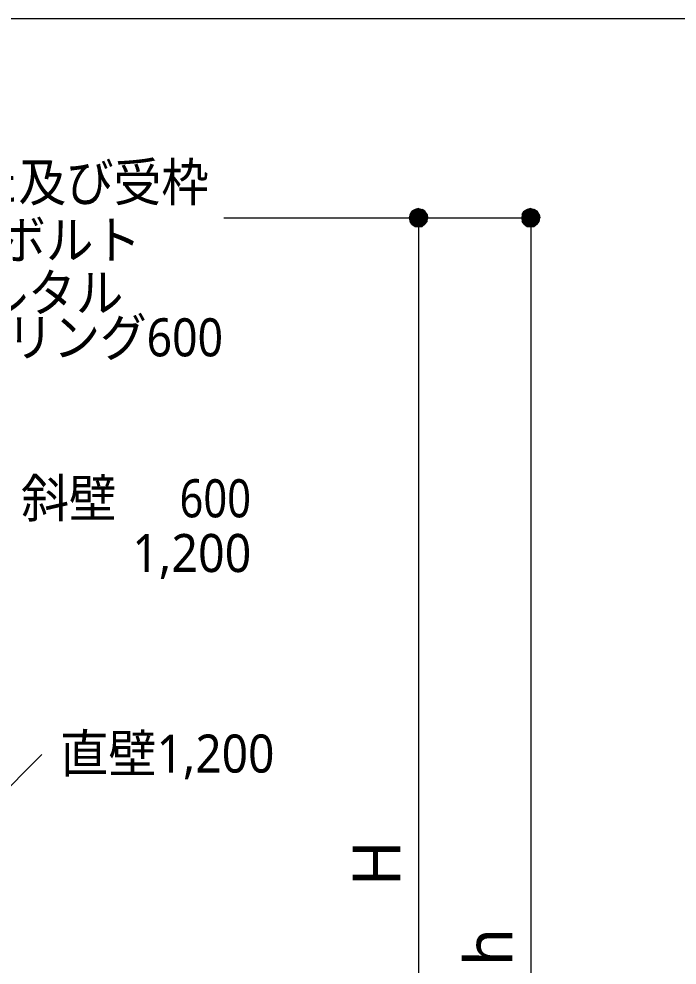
# Model space of a CAD drawing. Header units: millimetres. Extents: x 0 to 420, y 0 to 297.
# Drawn here: x 171.4 to 207.3, y 105.4 to 157 of the extents above; entities that cross this region are included whole.
import ezdxf
from ezdxf.enums import TextEntityAlignment as Align

# ---------------------------------------------------------------- set-up
doc = ezdxf.new("R2010")
doc.units = ezdxf.units.MM
doc.styles.add('kst32b', font='NotoSansJP-Variable.ttf')

msp = doc.modelspace()

# ---------------------------------------------------------------- hatches: boundary and pattern name
h = msp.add_hatch(color=7)
h.paths.add_polyline_path([(193.506, 146.494), (193.358, 146.6), (193.167, 146.135), (193.506, 146.494)])
h.paths.add_polyline_path([(193.358, 146.6), (193.167, 146.135), (193.167, 146.643), (193.358, 146.6)])
h.paths.add_polyline_path([(193.167, 146.135), (193.167, 146.643), (192.977, 146.6), (193.167, 146.135)])
h = msp.add_hatch(color=7)
h.paths.add_polyline_path([(199.644, 146.494), (199.475, 146.6), (199.284, 146.135), (199.644, 146.494)])
h.paths.add_polyline_path([(199.475, 146.6), (199.284, 146.135), (199.284, 146.643), (199.475, 146.6)])
h.paths.add_polyline_path([(199.284, 146.135), (199.284, 146.643), (199.094, 146.6), (199.284, 146.135)])
h = msp.add_hatch(color=7)
h.paths.add_polyline_path([(192.977, 146.6), (192.807, 146.494), (193.167, 146.135), (192.977, 146.6)])
h.paths.add_polyline_path([(192.807, 146.494), (193.167, 146.135), (192.701, 146.325), (192.807, 146.494)])
h.paths.add_polyline_path([(193.167, 146.135), (192.701, 146.325), (192.659, 146.135), (193.167, 146.135)])
h = msp.add_hatch(color=7)
h.paths.add_polyline_path([(192.659, 146.135), (192.701, 145.944), (193.167, 146.135), (192.659, 146.135)])
h.paths.add_polyline_path([(192.701, 145.944), (193.167, 146.135), (192.807, 145.796), (192.701, 145.944)])
h.paths.add_polyline_path([(193.167, 146.135), (192.807, 145.796), (192.977, 145.669), (193.167, 146.135)])
for points in [[(192.977, 145.669), (193.167, 145.648), (193.167, 146.135), (192.977, 145.669)], [(199.094, 145.669), (199.284, 145.648), (199.284, 146.135), (199.094, 145.669)]]:
    msp.add_hatch(color=7).paths.add_polyline_path(points)
h = msp.add_hatch(color=7)
h.paths.add_polyline_path([(193.633, 145.944), (193.654, 146.135), (193.167, 146.135), (193.633, 145.944)])
h.paths.add_polyline_path([(193.654, 146.135), (193.167, 146.135), (193.633, 146.325), (193.654, 146.135)])
h.paths.add_polyline_path([(193.167, 146.135), (193.633, 146.325), (193.506, 146.494), (193.167, 146.135)])
h = msp.add_hatch(color=7)
h.paths.add_polyline_path([(193.167, 145.648), (193.358, 145.669), (193.167, 146.135), (193.167, 145.648)])
h.paths.add_polyline_path([(193.358, 145.669), (193.167, 146.135), (193.506, 145.796), (193.358, 145.669)])
h.paths.add_polyline_path([(193.167, 146.135), (193.506, 145.796), (193.633, 145.944), (193.167, 146.135)])
h = msp.add_hatch(color=7)
h.paths.add_polyline_path([(199.094, 146.6), (198.924, 146.494), (199.284, 146.135), (199.094, 146.6)])
h.paths.add_polyline_path([(198.924, 146.494), (199.284, 146.135), (198.819, 146.325), (198.924, 146.494)])
h.paths.add_polyline_path([(199.284, 146.135), (198.819, 146.325), (198.797, 146.135), (199.284, 146.135)])
h = msp.add_hatch(color=7)
h.paths.add_polyline_path([(198.797, 146.135), (198.819, 145.944), (199.284, 146.135), (198.797, 146.135)])
h.paths.add_polyline_path([(198.819, 145.944), (199.284, 146.135), (198.924, 145.796), (198.819, 145.944)])
h.paths.add_polyline_path([(199.284, 146.135), (198.924, 145.796), (199.094, 145.669), (199.284, 146.135)])
h = msp.add_hatch(color=7)
h.paths.add_polyline_path([(199.75, 145.944), (199.792, 146.135), (199.284, 146.135), (199.75, 145.944)])
h.paths.add_polyline_path([(199.792, 146.135), (199.284, 146.135), (199.75, 146.325), (199.792, 146.135)])
h.paths.add_polyline_path([(199.284, 146.135), (199.75, 146.325), (199.644, 146.494), (199.284, 146.135)])
h = msp.add_hatch(color=7)
h.paths.add_polyline_path([(199.284, 145.648), (199.475, 145.669), (199.284, 146.135), (199.284, 145.648)])
h.paths.add_polyline_path([(199.475, 145.669), (199.284, 146.135), (199.644, 145.796), (199.475, 145.669)])
h.paths.add_polyline_path([(199.284, 146.135), (199.644, 145.796), (199.75, 145.944), (199.284, 146.135)])

# ---------------------------------------------------------------- linework, layer by layer
at = {"lineweight": 13}
for points in [[(394.166, 156.993), (26.183, 156.993)], [(182.541, 146.135), (199.284, 146.135)], [(193.167, 146.135), (193.167, 74.803)], [(199.284, 146.135), (199.284, 66.082)], [(169.968, 114.215), (172.614, 116.861)]]:
    msp.add_lwpolyline(points, dxfattribs=at)
at = {"lineweight": 0}
for points in [[(193.167, 146.135), (193.167, 146.643), (192.977, 146.6)], [(193.358, 146.6), (193.167, 146.135), (193.167, 146.643)], [(199.284, 146.135), (199.284, 146.643), (199.094, 146.6)], [(199.475, 146.6), (199.284, 146.135), (199.284, 146.643)], [(193.167, 146.135), (192.701, 146.325), (192.659, 146.135)], [(192.659, 146.135), (192.701, 145.944), (193.167, 146.135)], [(192.807, 146.494), (193.167, 146.135), (192.701, 146.325)], [(192.701, 145.944), (193.167, 146.135), (192.807, 145.796)], [(192.977, 146.6), (192.807, 146.494), (193.167, 146.135)], [(193.167, 146.135), (192.807, 145.796), (192.977, 145.669)], [(192.977, 145.669), (193.167, 145.648), (193.167, 146.135)], [(193.506, 146.494), (193.358, 146.6), (193.167, 146.135)], [(193.167, 146.135), (193.633, 146.325), (193.506, 146.494)], [(193.654, 146.135), (193.167, 146.135), (193.633, 146.325)], [(193.167, 145.648), (193.358, 145.669), (193.167, 146.135)], [(193.358, 145.669), (193.167, 146.135), (193.506, 145.796)], [(193.167, 146.135), (193.506, 145.796), (193.633, 145.944)], [(193.633, 145.944), (193.654, 146.135), (193.167, 146.135)], [(199.284, 146.135), (198.819, 146.325), (198.797, 146.135)], [(198.797, 146.135), (198.819, 145.944), (199.284, 146.135)], [(198.924, 146.494), (199.284, 146.135), (198.819, 146.325)], [(198.819, 145.944), (199.284, 146.135), (198.924, 145.796)], [(199.094, 146.6), (198.924, 146.494), (199.284, 146.135)], [(199.284, 146.135), (198.924, 145.796), (199.094, 145.669)], [(199.094, 145.669), (199.284, 145.648), (199.284, 146.135)], [(199.644, 146.494), (199.475, 146.6), (199.284, 146.135)], [(199.284, 146.135), (199.75, 146.325), (199.644, 146.494)], [(199.792, 146.135), (199.284, 146.135), (199.75, 146.325)], [(199.284, 145.648), (199.475, 145.669), (199.284, 146.135)], [(199.475, 145.669), (199.284, 146.135), (199.644, 145.796)], [(199.284, 146.135), (199.644, 145.796), (199.75, 145.944)], [(199.75, 145.944), (199.792, 146.135), (199.284, 146.135)]]:
    msp.add_lwpolyline(points, close=True, dxfattribs=at)

# ---------------------------------------------------------------- texts
at = {"style": 'kst32b'}
for s, p, p2 in [('ふた及び受枠', (166.137, 147.045), (181.731, 147.045)), ('ふたボルト', (165.037, 143.891), (178.031, 143.891)), ('モルタル', (166.666, 141.012), (177.062, 141.012)), ('調整リング600', (165.608, 138.578), (182.501, 138.578)), ('斜壁', (171.492, 129.794), (176.69, 129.794)), ('600', (180.128, 129.794), (184.027, 129.794)), ('1,200', (177.546, 126.809), (184.043, 126.809)), ('直壁1,200', (173.609, 115.866), (185.304, 115.866))]:
    msp.add_text(s, height=2.0791, dxfattribs=at).set_placement(p, p2, align=Align.FIT)
for s, p in [('H', (192.172, 109.664)), ('h', (198.289, 105.304))]:
    msp.add_text(s, height=2.599, rotation=90, dxfattribs=at).set_placement(p)

doc.saveas('drawing.dxf')
